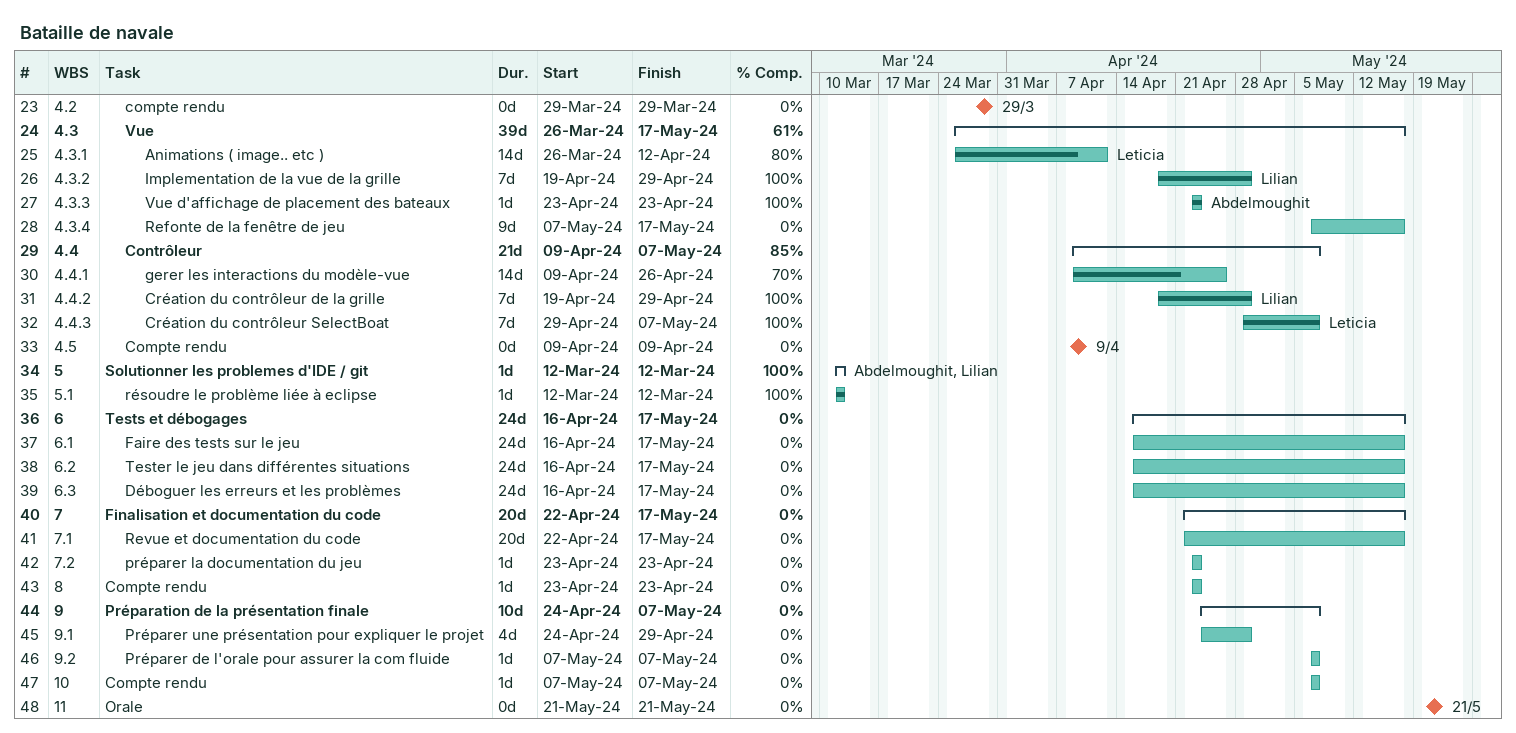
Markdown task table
Bataille de navale

| ID | WBS | Task | Duration | Start | Finish | Resources | % complete |
|---|---|---|---|---|---|---|---|
| 23 | 4.2 | compte rendu | 0d | 2024-03-29 | 2024-03-29 |  | 0 |
| 24 | 4.3 | **Vue** | 39d | 2024-03-26 | 2024-05-17 |  | 61 |
| 25 | 4.3.1 | Animations ( image.. etc ) | 14d | 2024-03-26 | 2024-04-12 | Leticia | 80 |
| 26 | 4.3.2 | Implementation de la vue de la grille | 7d | 2024-04-19 | 2024-04-29 | Lilian | 100 |
| 27 | 4.3.3 | Vue d'affichage de placement des bateaux | 1d | 2024-04-23 | 2024-04-23 | Abdelmoughit | 100 |
| 28 | 4.3.4 | Refonte de la fenêtre de jeu | 9d | 2024-05-07 | 2024-05-17 |  | 0 |
| 29 | 4.4 | **Contrôleur** | 21d | 2024-04-09 | 2024-05-07 |  | 85 |
| 30 | 4.4.1 | gerer les interactions du modèle-vue | 14d | 2024-04-09 | 2024-04-26 |  | 70 |
| 31 | 4.4.2 | Création du contrôleur de la grille | 7d | 2024-04-19 | 2024-04-29 | Lilian | 100 |
| 32 | 4.4.3 | Création du contrôleur SelectBoat | 7d | 2024-04-29 | 2024-05-07 | Leticia | 100 |
| 33 | 4.5 | Compte rendu | 0d | 2024-04-09 | 2024-04-09 |  | 0 |
| 34 | 5 | **Solutionner les problemes d'IDE / git** | 1d | 2024-03-12 | 2024-03-12 | Abdelmoughit, Lilian | 100 |
| 35 | 5.1 | résoudre le problème liée à eclipse | 1d | 2024-03-12 | 2024-03-12 |  | 100 |
| 36 | 6 | **Tests et débogages** | 24d | 2024-04-16 | 2024-05-17 |  | 0 |
| 37 | 6.1 | Faire des tests sur le jeu | 24d | 2024-04-16 | 2024-05-17 |  | 0 |
| 38 | 6.2 | Tester le jeu dans différentes situations | 24d | 2024-04-16 | 2024-05-17 |  | 0 |
| 39 | 6.3 | Déboguer les erreurs et les problèmes | 24d | 2024-04-16 | 2024-05-17 |  | 0 |
| 40 | 7 | **Finalisation et documentation du code** | 20d | 2024-04-22 | 2024-05-17 |  | 0 |
| 41 | 7.1 | Revue et documentation du code | 20d | 2024-04-22 | 2024-05-17 |  | 0 |
| 42 | 7.2 | préparer la documentation du jeu | 1d | 2024-04-23 | 2024-04-23 |  | 0 |
| 43 | 8 | Compte rendu | 1d | 2024-04-23 | 2024-04-23 |  | 0 |
| 44 | 9 | **Préparation de la présentation finale** | 10d | 2024-04-24 | 2024-05-07 |  | 0 |
| 45 | 9.1 | Préparer une présentation pour expliquer le projet | 4d | 2024-04-24 | 2024-04-29 |  | 0 |
| 46 | 9.2 | Préparer de l'orale pour assurer la com fluide | 1d | 2024-05-07 | 2024-05-07 |  | 0 |
| 47 | 10 | Compte rendu | 1d | 2024-05-07 | 2024-05-07 |  | 0 |
| 48 | 11 | Orale | 0d | 2024-05-21 | 2024-05-21 |  | 0 |
